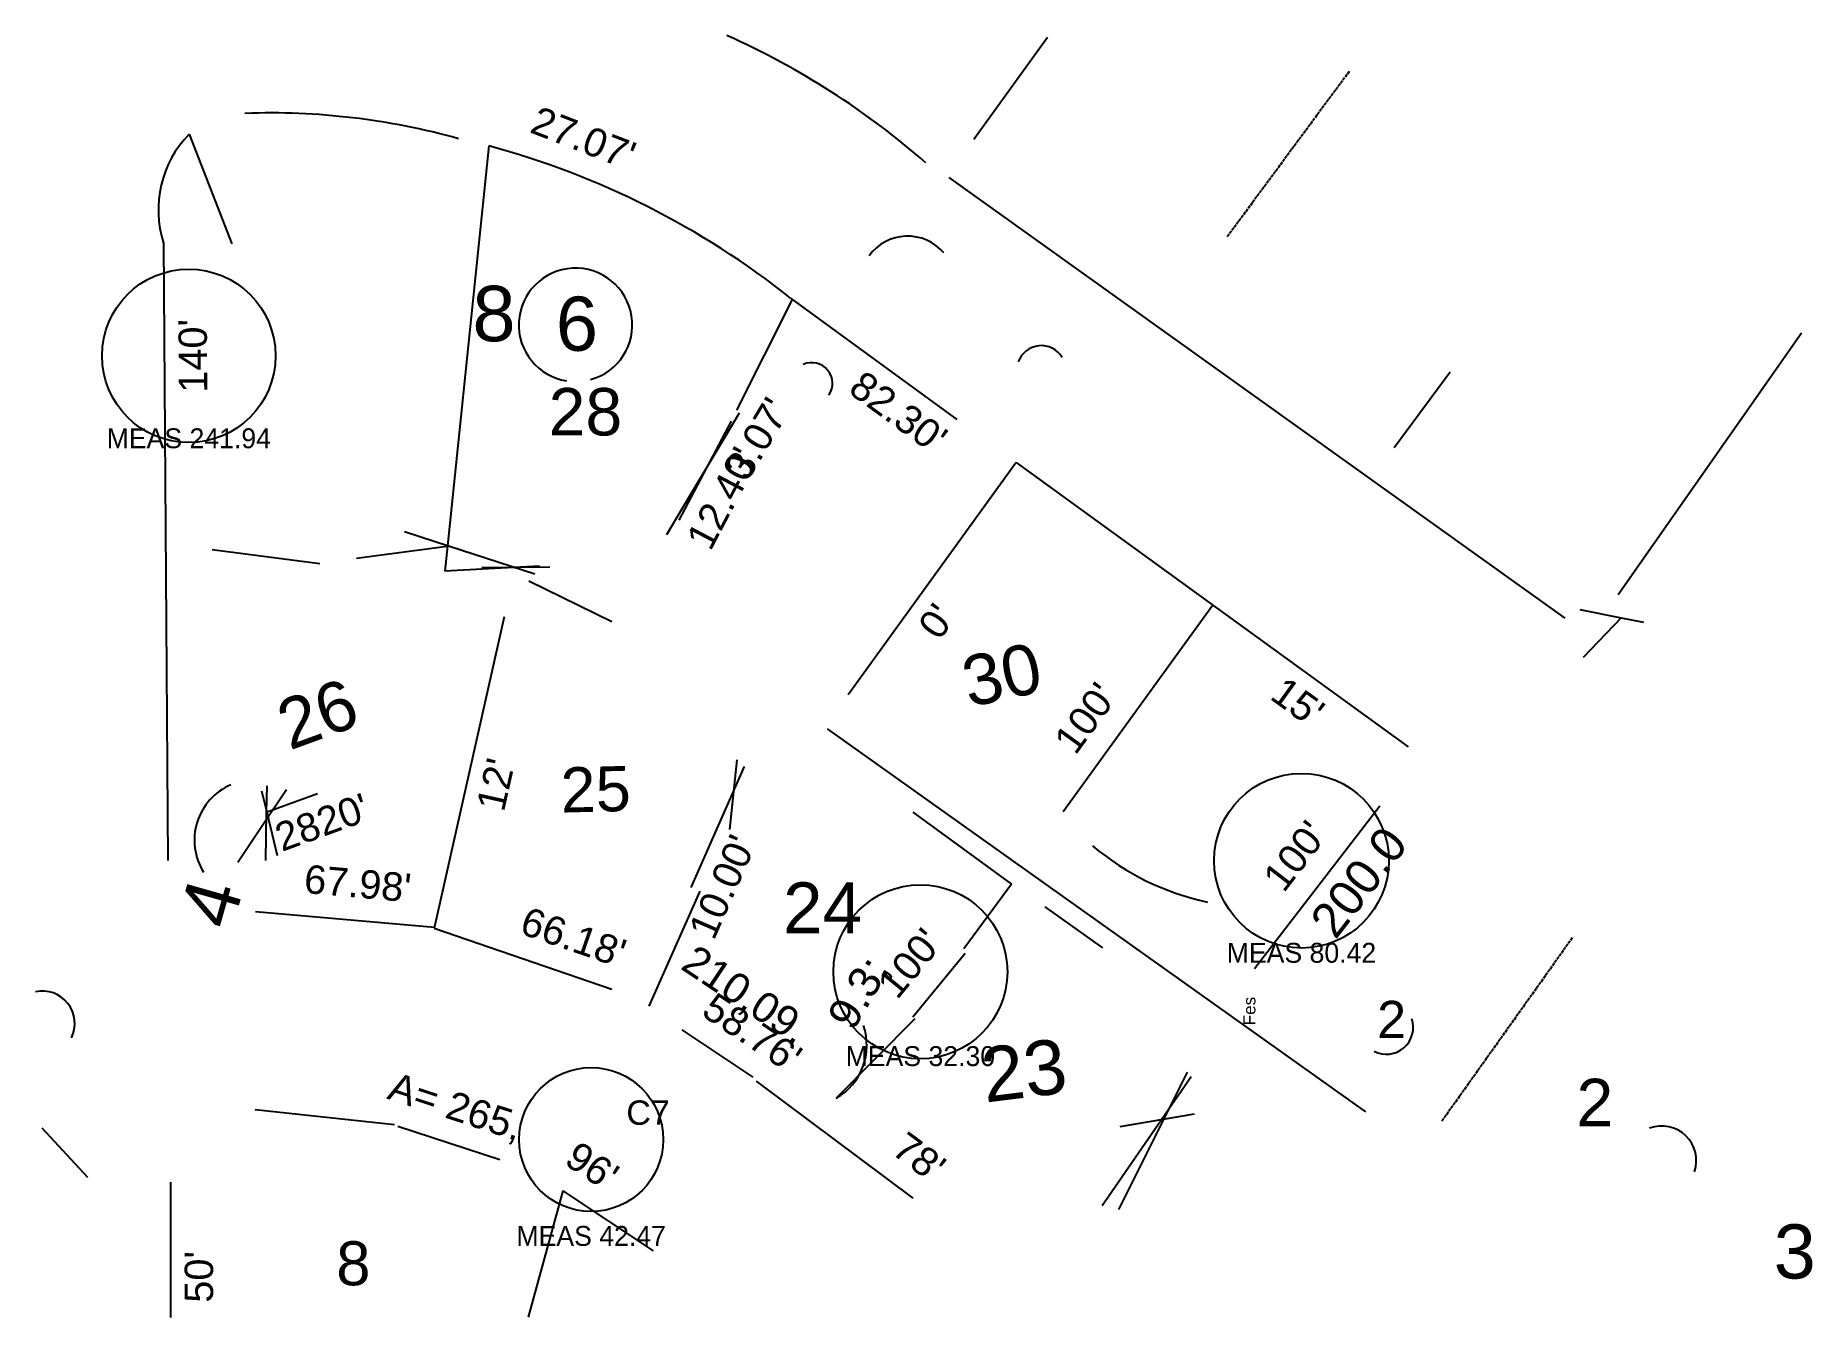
# Model space of a CAD drawing. Header units: feet. Extents: x 4 to 700, y 3 to 505.
import ezdxf
from ezdxf.enums import TextEntityAlignment as Align

# ---------------------------------------------------------------- set-up
doc = ezdxf.new("R2010")
doc.units = ezdxf.units.FT
doc.header["$MEASUREMENT"] = 0
doc.linetypes.add('DASHED', pattern=[1.524, 1.27, -0.254])
for name, color, linetype in [('PLAT-CURVE', 4, 'CONTINUOUS'), ('PLAT-LINE', 7, 'CONTINUOUS'), ('PLAT-LINE-DASH', 8, 'DASHED'), ('PLAT-QA', 1, 'CONTINUOUS'), ('PLAT-TEXT-CURVE', 6, 'CONTINUOUS'), ('PLAT-TEXT-DIST', 2, 'CONTINUOUS'), ('PLAT-TEXT-LOTNO', 5, 'CONTINUOUS'), ('PLAT-TEXT-MISC', 9, 'CONTINUOUS'), ('PLAT-TEXT-UNASSOC', 30, 'CONTINUOUS')]:
    doc.layers.add(name, color=color, linetype=linetype)
doc.styles.add('PLAT', font='arial.ttf')

msp = doc.modelspace()

# ---------------------------------------------------------------- linework, layer by layer
at = {"layer": 'PLAT-CURVE'}
for centre, radius, start, end in [((146.99, 218.98), 313.37, 48.90508, 65.88648), ((96.09, 199.69), 274.97, 74.43204, 92.05733), ((94.39, 436.77), 42.09, 135.4235, -161.89225), ((95.69, 144.33), 328.91, 51.61048, 74.82546), ((345.77, 407.78), 18.59, 40.29016, 144.13528), ((215.73, 391.6), 22.24, -74.71351, -99.11946), ((398.16, 373.86), 9.62, 31.44815, 159.87308), ((308.23, 368.67), 8.15, -34.11511, 114.15441), ((90.06, 189.68), 23.64, 113.19333, -147.89366), ((485.29, 267.42), 104.36, -129.96744, -102.18625), ((537.61, 113.85), 22.8, 103.68045, 103.68045), ((6.87, 117.88), 12.69, -26.1818, 102.09625), ((533.37, 116.29), 10.48, -117.53997, 18.57528), ((305.81, 109.32), 23.99, -59.86533, 18.74623), ((641.19, 64.18), 13.52, -19.0572, 110.6069)]:
    msp.add_arc(centre, radius, start, end, dxfattribs=at)
at = {"layer": 'PLAT-LINE'}
for p, q in [((400.59, 504.28), (371.74, 464.23)), ((64.41, 466.32), (81.11, 423.32)), ((181.79, 461.77), (165.56, 305)), ((361.93, 449.38), (603.23, 276.64)), ((54.38, 423.69), (56, 181.75)), ((300.61, 401.59), (278.82, 358.16)), ((299.95, 402.13), (365.1, 354.56)), ((695.91, 388.31), (624.17, 285.81)), ((558.34, 373.03), (536.35, 343.41)), ((279.79, 357.02), (255.13, 315.74)), ((276.66, 353.91), (256.24, 315.07)), ((388.3, 337.67), (322.55, 246.7)), ((388.3, 337.67), (465.33, 281.82)), ((255.13, 315.74), (251.32, 309.36)), ((148.7, 310.69), (166.34, 304.92)), ((73.44, 303.53), (115.5, 298.17)), ((166.34, 304.92), (129.99, 300.1)), ((165.56, 305), (164.57, 295.13)), ((166.34, 304.92), (199.74, 294)), ((179.11, 295.86), (164.57, 295.13)), ((179.08, 296.49), (205.7, 296.86)), ((201.62, 297), (179.11, 295.86)), ((197.4, 291.29), (229.91, 275.4)), ((465.33, 281.82), (406.73, 200.79)), ((465.33, 281.82), (541.9, 226.32)), ((609.12, 280.06), (625.31, 276.86)), ((187.79, 277.16), (160.34, 155.23)), ((625.31, 276.86), (610.41, 261.32)), ((625.31, 276.86), (634.06, 275.12)), ((314.32, 233.32), (525.15, 83.19)), ((281.71, 218.53), (260.92, 171.18)), ((278.92, 221.14), (276.09, 193.84)), ((92.76, 208.97), (94.77, 200.67)), ((94.74, 210.98), (94.58, 200.62)), ((102.46, 209.44), (95.97, 199.7)), ((94.58, 200.62), (114.6, 207.94)), ((530.74, 203), (481.69, 139.27)), ((95.97, 199.7), (83.5, 180.96)), ((94.58, 200.62), (94.29, 181.73)), ((94.77, 200.67), (98.89, 183.64)), ((347.81, 200.6), (386.54, 172.46)), ((264.35, 169.69), (244.43, 124.59)), ((386.54, 172.46), (367.76, 147.11)), ((90.33, 161.77), (160.42, 155.57)), ((399.6, 163.51), (422.07, 147.46)), ((160.34, 155.23), (229.96, 131.24)), ((368.37, 145.26), (347.87, 120.31)), ((348.64, 119.65), (317.86, 88.58)), ((257.35, 115.35), (285.22, 96.78)), ((455.26, 98.77), (428.39, 45)), ((286.42, 95.31), (347.82, 49.35)), ((456.81, 97.01), (421.96, 46.34)), ((90.29, 84.18), (144.77, 78.3)), ((6.67, 76.99), (24.51, 57.61)), ((146.16, 77.6), (186.05, 64.59)), ((457.97, 82.34), (428.95, 77.37)), ((57.05, 55.73), (57.05, 2.65)), ((210.73, 52.32), (197.2, 2.79)), ((210.73, 52.32), (246.09, 28.8))]:
    msp.add_line(p, q, dxfattribs=at)
at = {"layer": 'PLAT-LINE-DASH'}
for p, q in [((518.79, 490.93), (470.89, 426.01)), ((606.14, 151.42), (554.92, 79.39))]:
    msp.add_line(p, q, dxfattribs=at)
at = {"layer": 'PLAT-QA'}
for centre, radius in [((64.24, 379.48), 33.96), ((500.06, 181.64), 34.21), ((350.79, 138.11), 34.09), ((221.84, 72.36), 28.2)]:
    msp.add_circle(centre, radius, dxfattribs=at)

# ---------------------------------------------------------------- texts
for s, height, p in [('MEAS 241.94', 7.7967, (64.24, 351.07)), ('MEAS 80.42', 7.797, (500.06, 149.46)), ('MEAS 32.30', 7.797, (350.79, 108.97)), ('MEAS 42.47', 7.797, (221.84, 38.51))]:
    msp.add_text(s, height=height, dxfattribs=at).set_placement(p, align=Align.TOP_CENTER)
at = {"layer": 'PLAT-TEXT-CURVE', "style": 'PLAT'}
msp.add_text('A= 265,', height=11.138, rotation=341.93037, dxfattribs=at).set_placement((166.13, 76.94), align=Align.BOTTOM_CENTER)
msp.add_text('C7', height=9.553, dxfattribs=at).set_placement((244.14, 82.93), align=Align.MIDDLE_CENTER)
at = {"layer": 'PLAT-TEXT-DIST', "style": 'PLAT'}
for s, rotation, p in [("27.07'", 338.87046, (215.64, 456.56)), ("100'", 54.1253, (422.7, 232.38)), ("100'", 52.414, (504.59, 178.15)), ("67.98'", 354.93713, (129.62, 163.88)), ("66.18'", 340.97967, (212.02, 143.31)), ("100'", 50.58778, (353.47, 135.9)), ("58.76'", 326.32751, (280.04, 106.92)), ("96'", 326.35668, (217.35, 54.61)), ("78'", 323.18343, (345.02, 58.41))]:
    msp.add_text(s, height=11.138, rotation=rotation, dxfattribs=at).set_placement(p, align=Align.BOTTOM_CENTER)
for s, rotation, p in [("140'", 90.38384, (60.25, 379.45)), ("82.30'", 323.86579, (345.52, 361.96)), ("3.07'", 59.14052, (282.11, 350.03)), ("12.40'", 62.26057, (268.43, 326.29)), ("0'", 54.14461, (352.62, 278.79)), ("15'", 324.06168, (501.94, 248.41)), ("12'", 77.31579, (178.99, 212.71)), ("2820'", 20.09026, (114.51, 201.98)), ("10.00'", 66.29264, (268.1, 173.68)), ("50'", 90, (62.62, 18.58))]:
    msp.add_text(s, height=11.138, rotation=rotation, dxfattribs=at).set_placement(p, align=Align.TOP_CENTER)
at = {"layer": 'PLAT-TEXT-LOTNO', "style": 'PLAT'}
for s, height, p in [('8', 21.73, (183.77, 396.06)), ('6', 21.23, (216.27, 392.08)), ('28', 18.576, (219.59, 357.58)), ('24', 19.903, (312.47, 163.2)), ('2', 14.6, (535.38, 119.42)), ('2', 18.58, (614.99, 86.91)), ('3', 21.23, (693.27, 28.53)), ('8', 17.25, (128.7, 23.88))]:
    msp.add_text(s, height=height, dxfattribs=at).set_placement(p, align=Align.MIDDLE_CENTER)
for s, height, rotation, p in [('30', 19.705, 12.27031, (382.68, 254.58)), ('26', 19.592, 20.09026, (114.64, 239.2)), ('25', 17.662, 1.50688, (223.59, 209.66)), ('4', 21.73, 74.10736, (72.84, 165.05)), ('23', 21.407, 7.13425, (391.33, 99.5))]:
    msp.add_text(s, height=height, rotation=rotation, dxfattribs=at).set_placement(p, align=Align.MIDDLE_CENTER)
at = {"layer": 'PLAT-TEXT-MISC', "style": 'PLAT'}
msp.add_text('Fes', height=4.777, rotation=90, dxfattribs=at).set_placement((479.65, 122.73), align=Align.MIDDLE_CENTER)
at = {"layer": 'PLAT-TEXT-UNASSOC', "style": 'PLAT'}
for s, height, rotation, p in [('200.0', 13.582, 52.414, (522.49, 173.32)), ('210,09.', 11.788, 326.32751, (282.51, 129.21)), ('9.3;', 12.331, 59.51384, (326.4, 130.03))]:
    msp.add_text(s, height=height, rotation=rotation, dxfattribs=at).set_placement(p, align=Align.MIDDLE_CENTER)

doc.saveas('drawing.dxf')
